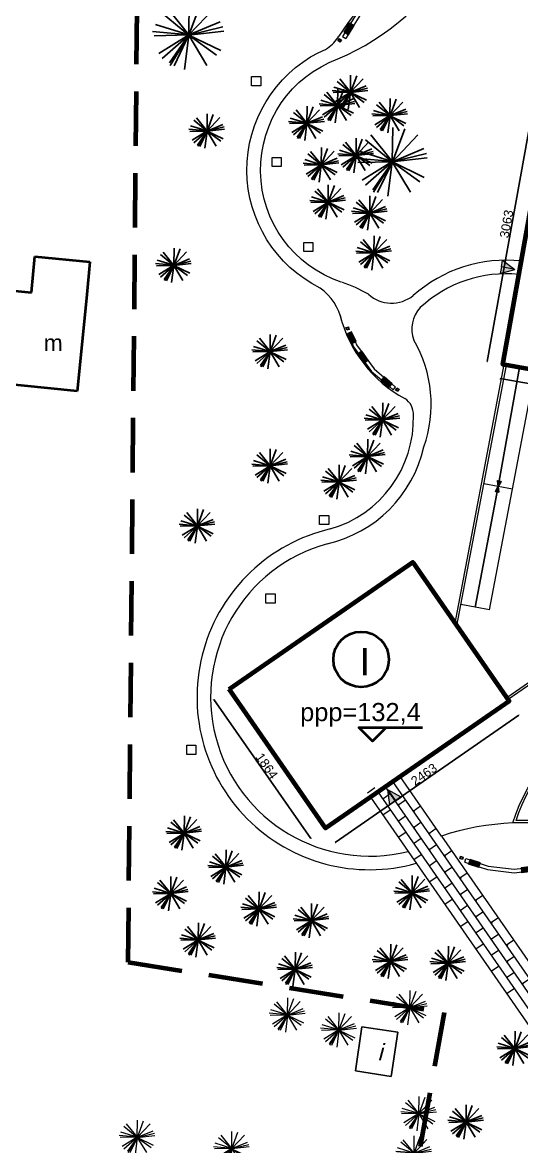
# Model space of a CAD drawing. Header units: millimetres. Extents: x -105266 to 178069, y 491 to 168574.
# Drawn here: x 103001 to 108501, y 83743 to 96136 of the extents above; entities that cross this region are included whole.
import ezdxf
from ezdxf.enums import TextEntityAlignment as Align

# ---------------------------------------------------------------- set-up
doc = ezdxf.new("R2010")
doc.units = ezdxf.units.MM
for name, pattern in [('1', [0]), ('HIDDEN', [9.525, 6.35, -3.175]), ('WRP', [4.5, 3, -1.5])]:
    doc.linetypes.add(name, pattern=pattern)
doc.layers.get('defpoints').update_dxf_attribs({"color": 4})
for name, color, linetype, lineweight in [('A-granica opracowania', 7, 'HIDDEN', 80), ('A-SCIANY KONSTR MUROWANE', 30, 'Continuous', 40), ('A-WIDOK', 111, 'Continuous', 15), ('A-wykończenia', 6, 'Continuous', 13), ('A09_MATERIAL', 251, 'Continuous', 0)]:
    doc.layers.add(name, color=color, linetype=linetype, lineweight=lineweight)
doc.layers.add('EBUOA_T_0', color=7, linetype='Continuous')
doc.layers.add('EBUPP_L_0', color=7, linetype='1')
doc.styles.get("Standard").update_dxf_attribs({"font": 'arial.ttf'})
doc.dimstyles.new('Copy of ISO-500', dxfattribs={"dimtxt": 100, "dimasz": 20, "dimexe": 1.25, "dimexo": 0.625, "dimgap": 8, "dimtad": 1, "dimdec": 0, "dimtxsty": 'Standard', "dimblk": 'ARCHTICK', "dimcen": 2.5, "dimse1": 1, "dimse2": 1, "dimclrd": 4, "dimadec": 0, "dimazin": 0, "dimtfac": 1, "dimtdec": 0, "dimtmove": 0, "dimatfit": 3, "dimldrblk": 'ARCHTICK', "dimfxl": 1, "dimarcsym": 0})

# ---------------------------------------------------------------- blocks, each defined once
blk = doc.blocks.new('_ArchTick')
at = {"color": 0, "linetype": 'ByBlock', "const_width": 0.15}
blk.add_lwpolyline([(-0.5, -0.5), (0.5, 0.5)], dxfattribs=at)
blk = doc.blocks.new('*D440')
at = {"color": 4, "lineweight": -2, "transparency": 16777216}
blk.add_line((106447, 87096), (108472, 88499), dxfattribs=at)
at = {"layer": 'defpoints', "color": 0, "transparency": 16777216}
for p in [(108247, 88823), (108472, 88499), (106222, 87421)]:
    blk.add_point(p, dxfattribs=at)
at = {"color": 4, "lineweight": -2, "transparency": 16777216, "xscale": 20, "yscale": 20, "zscale": 20}
for p, rotation in [((108472, 88499), 34.69796489752117), ((106447, 87096), 214.6979648975212)]:
    blk.add_blockref('_ArchTick', p, dxfattribs=dict(at, rotation=rotation))
at = {"color": 0, "transparency": 16777216, "insert": (107426, 87846), "char_height": 100, "attachment_point": 5, "rotation": 34.698}
blk.add_mtext('2463', dxfattribs=at)
blk = doc.blocks.new('*D441')
at = {"color": 4, "lineweight": -2, "transparency": 16777216}
blk.add_line((105111, 88670), (106178, 87141), dxfattribs=at)
at = {"layer": 'defpoints', "color": 0, "transparency": 16777216}
for p in [(105272, 88782), (106338, 87253), (106178, 87141)]:
    blk.add_point(p, dxfattribs=at)
at = {"color": 4, "lineweight": -2, "transparency": 16777216, "xscale": 20, "yscale": 20, "zscale": 20}
for p, rotation in [((105111, 88670), 124.911917286238), ((106178, 87141), 304.9119172862381)]:
    blk.add_blockref('_ArchTick', p, dxfattribs=dict(at, rotation=rotation))
at = {"color": 0, "transparency": 16777216, "insert": (105693, 87939), "char_height": 100, "attachment_point": 5, "rotation": 304.9119}
blk.add_mtext('1864', dxfattribs=at)
blk = doc.blocks.new('A$C12F46005')
at = {"lineweight": -2}
for p, q in [((-0.9943, -0.1757), (-0.4362, 46.9746)), ((-0.8373, -0.2722), (-30.5106, 36.5267)), ((-0.8373, -0.2722), (34.1161, 36.8542)), ((-0.8373, -0.2722), (34.1161, 36.8542)), ((-0.8024, -0.6531), (16.1685, 44.9432)), ((-0.9768, -0.3809), (-37.8314, 29.6356)), ((-0.8373, -0.2722), (42.3487, 17.7378)), ((0, 0), (-51.2966, 4.4435)), ((-0.9943, -0.1757), (-46.7966, 14.1285)), ((-0.9768, -0.3809), (45.9591, 10.9001)), ((-0.9768, -0.3809), (47.0929, 4.915)), ((-0.8373, -0.2722), (-48.6105, -1.2878)), ((-0.9943, -0.1757), (-42.471, -25.8995)), ((-0.9768, -0.3809), (-37.8314, -32.719)), ((-0.8373, -0.2722), (-27.7326, -38.8674)), ((-0.9768, -0.3809), (-26.6687, -42.1683)), ((-0.8373, -0.2722), (-21.3308, -42.6576)), ((-0.9768, -0.3809), (-7.0989, -47.7908)), ((-0.9943, -0.1757), (-0.8373, -0.2722)), ((-0.9943, -0.1757), (-0.9768, -0.3809)), ((-0.9768, -0.3809), (36.9194, -28.1191)), ((-0.9768, -0.3809), (23.8952, -42.2046)), ((-0.9768, -0.3809), (-0.9768, -0.3809)), ((-0.8373, -0.2722), (-0.8024, -0.6531)), ((-0.8024, -0.6531), (42.9592, -21.855))]:
    blk.add_line(p, q, dxfattribs=at)
blk.add_circle((-0.9943, -0.1757), 1.0096, dxfattribs=at)
blk = doc.blocks.new('A$C46E24D2F')
at = {"layer": 'A-WIDOK', "xscale": 4, "yscale": 4, "zscale": 4}
for p in [(-11885, -11579), (-10537, -11497), (-11319, -11744), (-10437, -12666), (-13541, -12927), (-12500, -13051), (-10491, -13101)]:
    blk.add_blockref('A$C12F46005', p, dxfattribs=at)
blk = doc.blocks.new('*D443')
at = {"color": 4, "lineweight": -2, "transparency": 16777216}
blk.add_line((110101, 91890), (108266, 92210), dxfattribs=at)
at = {"layer": 'defpoints', "color": 0, "transparency": 16777216}
for p in [(108293, 92366), (108266, 92210), (110128, 92046)]:
    blk.add_point(p, dxfattribs=at)
at = {"color": 4, "lineweight": -2, "transparency": 16777216, "xscale": 20, "yscale": 20, "zscale": 20}
for p, rotation in [((108266, 92210), 170.1103149914316), ((110101, 91890), 350.1103149914315)]:
    blk.add_blockref('_ArchTick', p, dxfattribs=dict(at, rotation=rotation))
at = {"color": 0, "transparency": 16777216, "insert": (109194, 92108), "char_height": 100, "attachment_point": 5, "rotation": 350.1103}
blk.add_mtext('1863', dxfattribs=at)
blk = doc.blocks.new('A$C15CF037F')
for p, xscale, yscale, zscale in [((-14930, 6393), 8, 8, 8), ((-13153, 5760), 4, 4, 4), ((-13296, 5615), 4, 4, 4), ((-13633, 5419), 4, 4, 4), ((-12717, 5503), 4, 4, 4), ((-14733, 5333), 4, 4, 4), ((-12688, 4996), 8, 8, 8), ((-13091, 5064), 4, 4, 4), ((-13474, 4961), 4, 4, 4), ((-13399, 4550), 4, 4, 4), ((-12941, 4429), 4, 4, 4), ((-12894, 3990), 4, 4, 4), ((-15099, 3852), 4, 4, 4), ((-14039, 2901), 4, 4, 4), ((-12800, 2148), 4, 4, 4), ((-12964, 1745), 4, 4, 4), ((-14039, 1642), 4, 4, 4), ((-13279, 1464), 4, 4, 4), ((-14840, 979), 4, 4, 4), ((-14986, -2407), 4, 4, 4), ((-14525, -2782), 4, 4, 4), ((-15134, -3073), 4, 4, 4), ((-12474, -3065), 4, 4, 4), ((-14161, -3244), 4, 4, 4), ((-13583, -3371), 4, 4, 4), ((-14831, -3585), 4, 4, 4), ((-12711, -3821), 4, 4, 4), ((-12076, -3843), 4, 4, 4), ((-13762, -3908), 4, 4, 4), ((-11340, -4781), 4, 4, 4), ((-11879, -5592), 4, 4, 4)]:
    blk.add_blockref('A$C12F46005', p, dxfattribs=dict(xscale=xscale, yscale=yscale, zscale=zscale))
blk = doc.blocks.new('A$C3ED5151A')
at = {"layer": 'A-wykończenia', "ltscale": 10}
for p, q in [((-46, 30), (20, 130)), ((-42, 27), (24, 128)), ((20, 130), (28, 125)), ((-46, 30), (-38, 25)), ((-33, 22), (32, 122)), ((-29, 19), (36, 119)), ((-25, 16), (41, 117)), ((-21, 14), (45, 114)), ((-17, 11), (49, 111)), ((-13, 8), (53, 109)), ((-8, 5), (57, 106)), ((-4, 3), (61, 103))]:
    blk.add_line(p, q, dxfattribs=at)
blk.add_lwpolyline([(32, 122), (-33, 22), (0, 0), (66, 100), (28, 125), (-38, 25), (-33, 22)], dxfattribs=at)
blk = doc.blocks.new('*D462')
at = {"color": 4, "lineweight": -2, "transparency": 16777216}
blk.add_line((108123, 92397), (108665, 95412), dxfattribs=at)
at = {"layer": 'defpoints', "color": 0, "transparency": 16777216}
for p in [(108665, 95412), (108833, 95381), (108291, 92367)]:
    blk.add_point(p, dxfattribs=at)
at = {"color": 4, "lineweight": -2, "transparency": 16777216, "xscale": 20, "yscale": 20, "zscale": 20}
for p, rotation in [((108665, 95412), 79.80277216074042), ((108123, 92397), 259.8027721607405)]:
    blk.add_blockref('_ArchTick', p, dxfattribs=dict(at, rotation=rotation))
at = {"color": 0, "transparency": 16777216, "insert": (108336, 93915), "char_height": 100, "attachment_point": 5, "rotation": 79.8028}
blk.add_mtext('3063', dxfattribs=at)
blk = doc.blocks.new('A$C45E053FE')
at = {"layer": 'A-wykończenia', "ltscale": 10}
h = blk.add_hatch(color=256, dxfattribs=at)
h.dxf.hatch_style = 1
h.paths.add_polyline_path([(-148, 25), (0, 0), (12, 74)])
h.paths.add_polyline_path([(-148, 25), (0, 0), (-12, -74)])
for points in [[(-148, 25), (0, 0), (12, 74), (-148, 25)], [(-148, 25), (0, 0), (-12, -74), (-148, 25)]]:
    blk.add_lwpolyline(points, dxfattribs=at)
blk = doc.blocks.new('A$C2A9441D7')
at = {"layer": 'A-wykończenia', "ltscale": 10}
blk.add_line((0, 0), (26, 30), dxfattribs=at)
for points in [[(-451, 510), (-436, 474), (-239, 203), (-128, 109)], [(-415, 527), (-401, 494), (-209, 231), (-103, 140)], [(-37, 31), (0, 0)], [(-11, 62), (26, 30)]]:
    blk.add_lwpolyline(points, dxfattribs=at)
for p, rotation in [((-407, 531), 58.1900110040212), ((-275, 328), 68.0317031639376), ((-8, 66), 83.08315717699836)]:
    blk.add_blockref('A$C3ED5151A', p, dxfattribs=dict(rotation=rotation))
blk = doc.blocks.new('A$C6AC737F8')
at = {"layer": 'A-wykończenia', "ltscale": 10}
blk.add_lwpolyline([(0, 0), (2, 10), (-8, 12), (-10, 2), (0, 0)], dxfattribs=at)
at = {"layer": 'A09_MATERIAL', "ltscale": 10}
blk.add_line((0, 0), (-98, 19), dxfattribs=at)
blk = doc.blocks.new('A$C64BC5C55')
at = {"xscale": -0.9999999999999998, "rotation": 203.9311274126376}
for p in [(-1796, 2770), (-1626, 2524), (-1455, 2277), (-1284, 2030), (-1113, 1784), (-943, 1537), (-772, 1290), (-601, 1044), (-430, 797), (-260, 550), (-89, 304)]:
    blk.add_blockref('A$C6AC737F8', p, dxfattribs=at)

msp = doc.modelspace()

# ---------------------------------------------------------------- hatches: boundary and pattern name
h = msp.add_hatch(color=256)
h.dxf.hatch_style = 1
h.paths.add_polyline_path([(108274.93, 91076.05), (108255.29, 91079.9), (108243.76, 91021.07), (108243.77, 91021.02)])
h.paths.add_polyline_path([(108255.28, 91079.9), (108235.67, 91083.75), (108243.73, 91021.02)])
h.paths.add_polyline_path([(108243.77, 91021.02), (108243.76, 91021.07), (108212.57, 90965.99), (108232.19, 90962.14), (108251.83, 90958.29)])

# ---------------------------------------------------------------- linework, layer by layer
for p, q in [((108243.72, 91021.08), (108479.67, 92332.82)), ((107988.99, 89690.79), (108243.72, 91021.08))]:
    msp.add_line(p, q)
for points in [[(108232.19, 90962.14), (108212.57, 90965.99), (108243.73, 91021.02)], [(108232.2, 90962.14), (108251.83, 90958.29), (108243.77, 91021.02)], [(108255.29, 91079.9), (108235.67, 91083.75), (108243.73, 91021.02)], [(108255.3, 91079.9), (108274.93, 91076.05), (108243.77, 91021.02)]]:
    msp.add_lwpolyline(points)
at = {"layer": 'A-granica opracowania', "linetype": 'WRP', "lineweight": 80, "ltscale": 200}
for p, q in [((104165.89, 85776.38), (104360.11, 106530.15)), ((107648.51, 85221.41), (107254.31, 83029.96))]:
    msp.add_line(p, q, dxfattribs=at)
at = {"layer": 'A-granica opracowania', "linetype": 'WRP', "lineweight": 100, "ltscale": 200}
msp.add_line((104165.89, 85776.38), (107648.51, 85221.41), dxfattribs=at)
at = {"layer": 'A-SCIANY KONSTR MUROWANE', "ltscale": 10}
for p, q in [((103100.13, 93159.26), (103135.13, 93554.26)), ((103135.13, 93554.26), (103744.13, 93496.26)), ((103744.13, 93496.26), (103707.13, 93098.26)), ((102726.13, 93196.26), (103100.13, 93159.26)), ((103707.13, 93098.26), (103604.13, 92071.26)), ((103604.13, 92071.26), (102622.13, 92170.26))]:
    msp.add_line(p, q, dxfattribs=at)
at = {"layer": 'A-SCIANY KONSTR MUROWANE', "lineweight": 80, "ltscale": 10}
for points in [[(110525.9, 94255.93), (110126.69, 92036.55), (108293.11, 92366.37), (108835.38, 95380.99), (110668.95, 95051.17)], [(105276.81, 88786.63), (107302.54, 90187.66), (108364.19, 88654.32), (106338.47, 87253.29)]]:
    msp.add_lwpolyline(points, close=True, dxfattribs=at)
at = {"layer": 'A-SCIANY KONSTR MUROWANE', "ltscale": 10}
msp.add_lwpolyline([(107009.45, 88363.72), (106859.45, 88213.72), (106709.45, 88363.72), (106859.45, 88363.72), (107409.48, 88363.72)], dxfattribs=at)
msp.add_circle((106733.21, 89113.7), 305.75, dxfattribs=at)
at = {"layer": 'A-wykończenia', "ltscale": 10}
for p, q in [((107768.77, 89514.29), (108310.78, 92363.45)), ((107788.73, 89485.45), (108335.34, 92358.78)), ((108147.76, 89660.58), (108650.28, 92302.13)), ((107084.6, 92086.34), (107110.53, 92116.79)), ((108400.89, 90991.18), (108086.55, 91050.98)), ((108147.76, 89660.58), (107830.22, 89720.99)), ((109662.78, 89608.86), (108338.24, 88691.81)), ((109646.55, 89567.22), (108352.47, 88671.25)), ((107618.44, 87166.72), (107163.59, 87823.65)), ((106834.73, 87595.95), (108786.26, 84777.37)), ((107618.44, 87166.72), (108851.19, 85386.26)), ((107874.46, 86879.67), (107887.04, 86917.64))]:
    msp.add_line(p, q, dxfattribs=at)
for points in [[(106474.41, 95937.79), (106494.27, 95960.28), (106516.75, 95940.42), (106496.89, 95917.93), (106474.41, 95937.79)], [(105526.38, 95539), (105626.38, 95539), (105626.38, 95439), (105526.38, 95439), (105526.38, 95539)], [(105753.17, 94648.4), (105853.17, 94648.4), (105853.17, 94548.4), (105753.17, 94548.4), (105753.17, 94648.4)], [(106100.07, 93711.14), (106200.07, 93711.14), (106200.07, 93611.14), (106100.07, 93611.14), (106100.07, 93711.14)], [(106573.62, 92743.63), (106564.91, 92772.34), (106593.61, 92781.05), (106602.33, 92752.35), (106573.62, 92743.63)], [(106633.49, 92596.22), (106648.65, 92560.46), (106845.73, 92289.74), (106956.33, 92195.56)], [(106669.76, 92613.14), (106683.69, 92580.29), (106875.28, 92317.12), (106982.09, 92226.16)], [(107047.61, 92117.83), (107084.6, 92086.34)], [(107073.38, 92148.43), (107110.53, 92116.79)], [(107136.06, 92067.82), (107110.68, 92083.82), (107126.68, 92109.19), (107152.06, 92093.19), (107136.06, 92067.82)], [(106275.8, 90701.97), (106375.8, 90701.97), (106375.8, 90601.97), (106275.8, 90601.97), (106275.8, 90701.97)], [(105683.72, 89835.34), (105783.72, 89835.34), (105783.72, 89735.34), (105683.72, 89735.34), (105683.72, 89835.34)], [(104812.32, 88166.9), (104912.32, 88166.9), (104912.32, 88066.9), (104812.32, 88066.9), (104812.32, 88166.9)], [(107849.29, 86906.64), (107820.65, 86915.58), (107829.6, 86944.22), (107858.23, 86935.28), (107849.29, 86906.64)], [(107874.46, 86879.67), (107919.1, 86864.87)], [(107887.04, 86917.64), (107931.68, 86902.84)], [(108032.9, 86827.15), (108124.19, 86796.88), (108419, 86762.36), (108751.77, 86799.71), (109046.71, 86906.68)], [(108045.49, 86865.11), (108132.9, 86836.14), (108419.1, 86802.62), (108742.59, 86838.93), (109033.07, 86944.29)]]:
    msp.add_lwpolyline(points, dxfattribs=at)
for points in [[(106481.47, 95938.23), (106494.71, 95953.22), (106509.7, 95939.98), (106496.46, 95924.99)], [(106576.95, 92749.87), (106571.15, 92769.01), (106590.28, 92774.82), (106596.09, 92755.68)], [(107134.49, 92074.71), (107117.58, 92085.38), (107128.24, 92102.3), (107145.16, 92091.63)], [(107846.01, 86912.91), (107826.92, 86918.87), (107832.88, 86937.96), (107851.97, 86932)]]:
    msp.add_lwpolyline(points, close=True, dxfattribs=at)
for points in [[(106280.78, 93208.15, -0.61528686), (106265.8, 95805.32, -0.94990792)], [(106512.33, 93274.06, -0.70737378), (106476.88, 95734.46, -0.70737378)]]:
    msp.add_lwpolyline(points, format="xyb", dxfattribs=at)
for points in [[(109443.69, 88500.84), (109201.96, 87230.15, 0.07028888), (108405.72, 87310.29, -0.21433371)], [(109409.91, 88457.07), (109182.3, 87260.59, 0.06491153), (108440.13, 87336.47, -0.20280667)]]:
    msp.add_lwpolyline(points, format="xyb", close=True, dxfattribs=at)
for centre, radius, start, end in [((105391.15, 98286.3), 2773.22, 293.048359, 329.705792), ((108633.36, 94655.26), 2522.99, 117.314768, 148.207802), ((106117.04, 96211.48), 435.69, 304.495646, 328.598028), ((105845.94, 96804.77), 1084.06, 292.78677, 298.534949), ((108332.5, 91972.68), 1542.82, 83.908507, 131.646434), ((108332.5, 91972.68), 1392.82, 84.351561, 132.879435), ((105926.21, 92715.01), 607.38, 12.128112, 54.283392), ((106117.97, 91986.21), 1346.5, 58.936971, 72.651781), ((107068.25, 93423.25), 381.75, 227.984518, 308.758785), ((107633.14, 92758.84), 341.59, 136.650716, 201.439119), ((107900.63, 93257.98), 1441.73, 194.008522, 241.557098), ((106095.44, 91926.8), 1409.92, 340.54773, 30.103946), ((107102.74, 91816.06), 206.7, 357.13601, 57.446895), ((106042.88, 91769.44), 1266.83, 286.012727, 1.641587), ((106042.88, 91769.44), 1416.83, 282.809294, 347.271692), ((106827.51, 88698.68), 1903.5, 103.215823, 285.631844), ((106827.51, 88698.68), 1753.5, 105.355511, 283.928874), ((108520.21, 84452.18), 2860.4, 76.211316, 108.376464)]:
    msp.add_arc(centre, radius, start, end, dxfattribs=at)
at = {"layer": 'A09_MATERIAL', "ltscale": 10}
for p, q in [((107079.65, 87769.21), (109104.46, 84844.79)), ((106802.85, 87644.21), (106885.07, 87701.14)), ((106916.58, 87655.62), (108892.65, 84801.58)), ((106970.57, 87577.61), (107052.8, 87634.54)), ((106999.16, 87709.8), (108998.39, 84822.32)), ((106972.04, 87399.84), (107054.27, 87456.77)), ((107141.17, 87331.22), (107223.4, 87388.15)), ((107142.64, 87153.45), (107224.87, 87210.38)), ((107311.77, 87084.82), (107394, 87141.75)), ((107313.24, 86907.05), (107395.46, 86963.98)), ((107482.37, 86838.43), (107564.6, 86895.36)), ((107483.84, 86660.66), (107566.06, 86717.59)), ((107652.97, 86592.03), (107735.2, 86648.96)), ((107654.44, 86414.26), (107736.66, 86471.19)), ((107823.57, 86345.64), (107905.8, 86402.57)), ((107825.04, 86167.87), (107907.26, 86224.8)), ((107994.17, 86099.24), (108076.39, 86156.17)), ((107995.64, 85921.47), (108077.86, 85978.4)), ((108164.77, 85852.84), (108246.99, 85909.78)), ((108166.24, 85675.07), (108248.46, 85732.01)), ((108335.37, 85606.45), (108417.59, 85663.38)), ((108336.84, 85428.68), (108419.06, 85485.61))]:
    msp.add_line(p, q, dxfattribs=at)
at = {"layer": 'EBUPP_L_0', "linetype": '1'}
for p, q in [((106672.13, 84579.26), (106742.13, 85063.26)), ((106742.13, 85063.26), (107137.13, 85005.26)), ((107137.13, 85005.26), (107065.13, 84514.26)), ((107065.13, 84514.26), (106672.13, 84579.26))]:
    msp.add_line(p, q, dxfattribs=at)

# ---------------------------------------------------------------- block references
msp.add_blockref('A$C15CF037F', (119772.13, 89607.26))
for name, p, rotation in [('A$C2A9441D7', (106529.13, 95981.54), 279.0532633661724), ('A$C3ED5151A', (106678.01, 92616.98), 58.1900110040212), ('A$C3ED5151A', (106809.15, 92413.98), 68.0317031639376), ('A$C3ED5151A', (107076.6, 92152.25), 83.08315717699836), ('A$C6AC737F8', (107306, 87442.31), 225.6323670700633), ('A$C6AC737F8', (107477.49, 87196.17), 225.6323670700633), ('A$C6AC737F8', (107648.99, 86950.02), 225.6323670700633), ('A$C3ED5151A', (108047.47, 86871.1), 104.8406497824022), ('A$C3ED5151A', (108615.09, 86828.87), 129.5861393265378), ('A$C6AC737F8', (107820.48, 86703.87), 225.6323670700633), ('A$C6AC737F8', (107991.98, 86457.72), 225.6323670700633), ('A$C6AC737F8', (108163.48, 86211.57), 225.6323670700633), ('A$C6AC737F8', (108334.97, 85965.42), 225.6323670700633)]:
    msp.add_blockref(name, p, dxfattribs=dict(rotation=rotation))
at = {"xscale": -1, "rotation": 69.41158052339037}
msp.add_blockref('A$C64BC5C55', (109100.16, 84852.57), dxfattribs=at)
at = {"layer": 'A-wykończenia', "ltscale": 10}
msp.add_blockref('A$C46E24D2F', (117811.13, 96773.26), dxfattribs=at)
at = {"layer": 'A-wykończenia', "ltscale": 10, "xscale": -1}
for p, rotation in [((108278.62, 93440.5), 339.7821311290695), ((107112.73, 87553.33), 115.4550778460607)]:
    msp.add_blockref('A$C45E053FE', p, dxfattribs=dict(at, rotation=rotation))

# ---------------------------------------------------------------- texts
at = {"attachment_point": 1}
for s, width, insert, char_height in [('I', 254.9529, (106714.56, 89239.32), 300), ('\\pi54.417;ppp=132,4', 1405.4237, (106006.74, 88633.03), 200)]:
    msp.add_mtext_dynamic_manual_height_columns(s, width=width, gutter_width=12.5, heights=[0], dxfattribs=dict(at, insert=insert, char_height=char_height))
at = {"layer": 'EBUOA_T_0'}
msp.add_text('m', height=180, dxfattribs=at).set_placement((103234.13, 92694.26), align=Align.TOP_LEFT)
at = {"layer": 'EBUPP_L_0', "linetype": '1', "oblique": 15}
msp.add_text('i', height=180, dxfattribs=at).set_placement((106940.13, 84789.26), align=Align.MIDDLE)

# ---------------------------------------------------------------- dimensions: what is measured, and where the dimension line sits
for p1, p2, distance, picture, middle in [((108291.15, 92366.73), (108833.41, 95381.35), 170.81, '*D462', (108336.01, 93914.74)), ((110128.46, 92046.4), (108293.11, 92366.37), 159.02, '*D443', (109193.62, 92107.94)), ((105271.53, 88782.02), (106338.47, 87253.29), -196.18, '*D441', (105692.56, 87939.18)), ((106222.16, 87421.28), (108247.16, 88823.35), -395.1, '*D440', (107425.93, 87846.06))]:
    dim = msp.add_aligned_dim(p1=p1, p2=p2, distance=distance, dimstyle='Copy of ISO-500')
    dim.commit()
    dim.dimension.update_dxf_attribs({"geometry": picture, "text_midpoint": middle})

doc.saveas('drawing.dxf')
